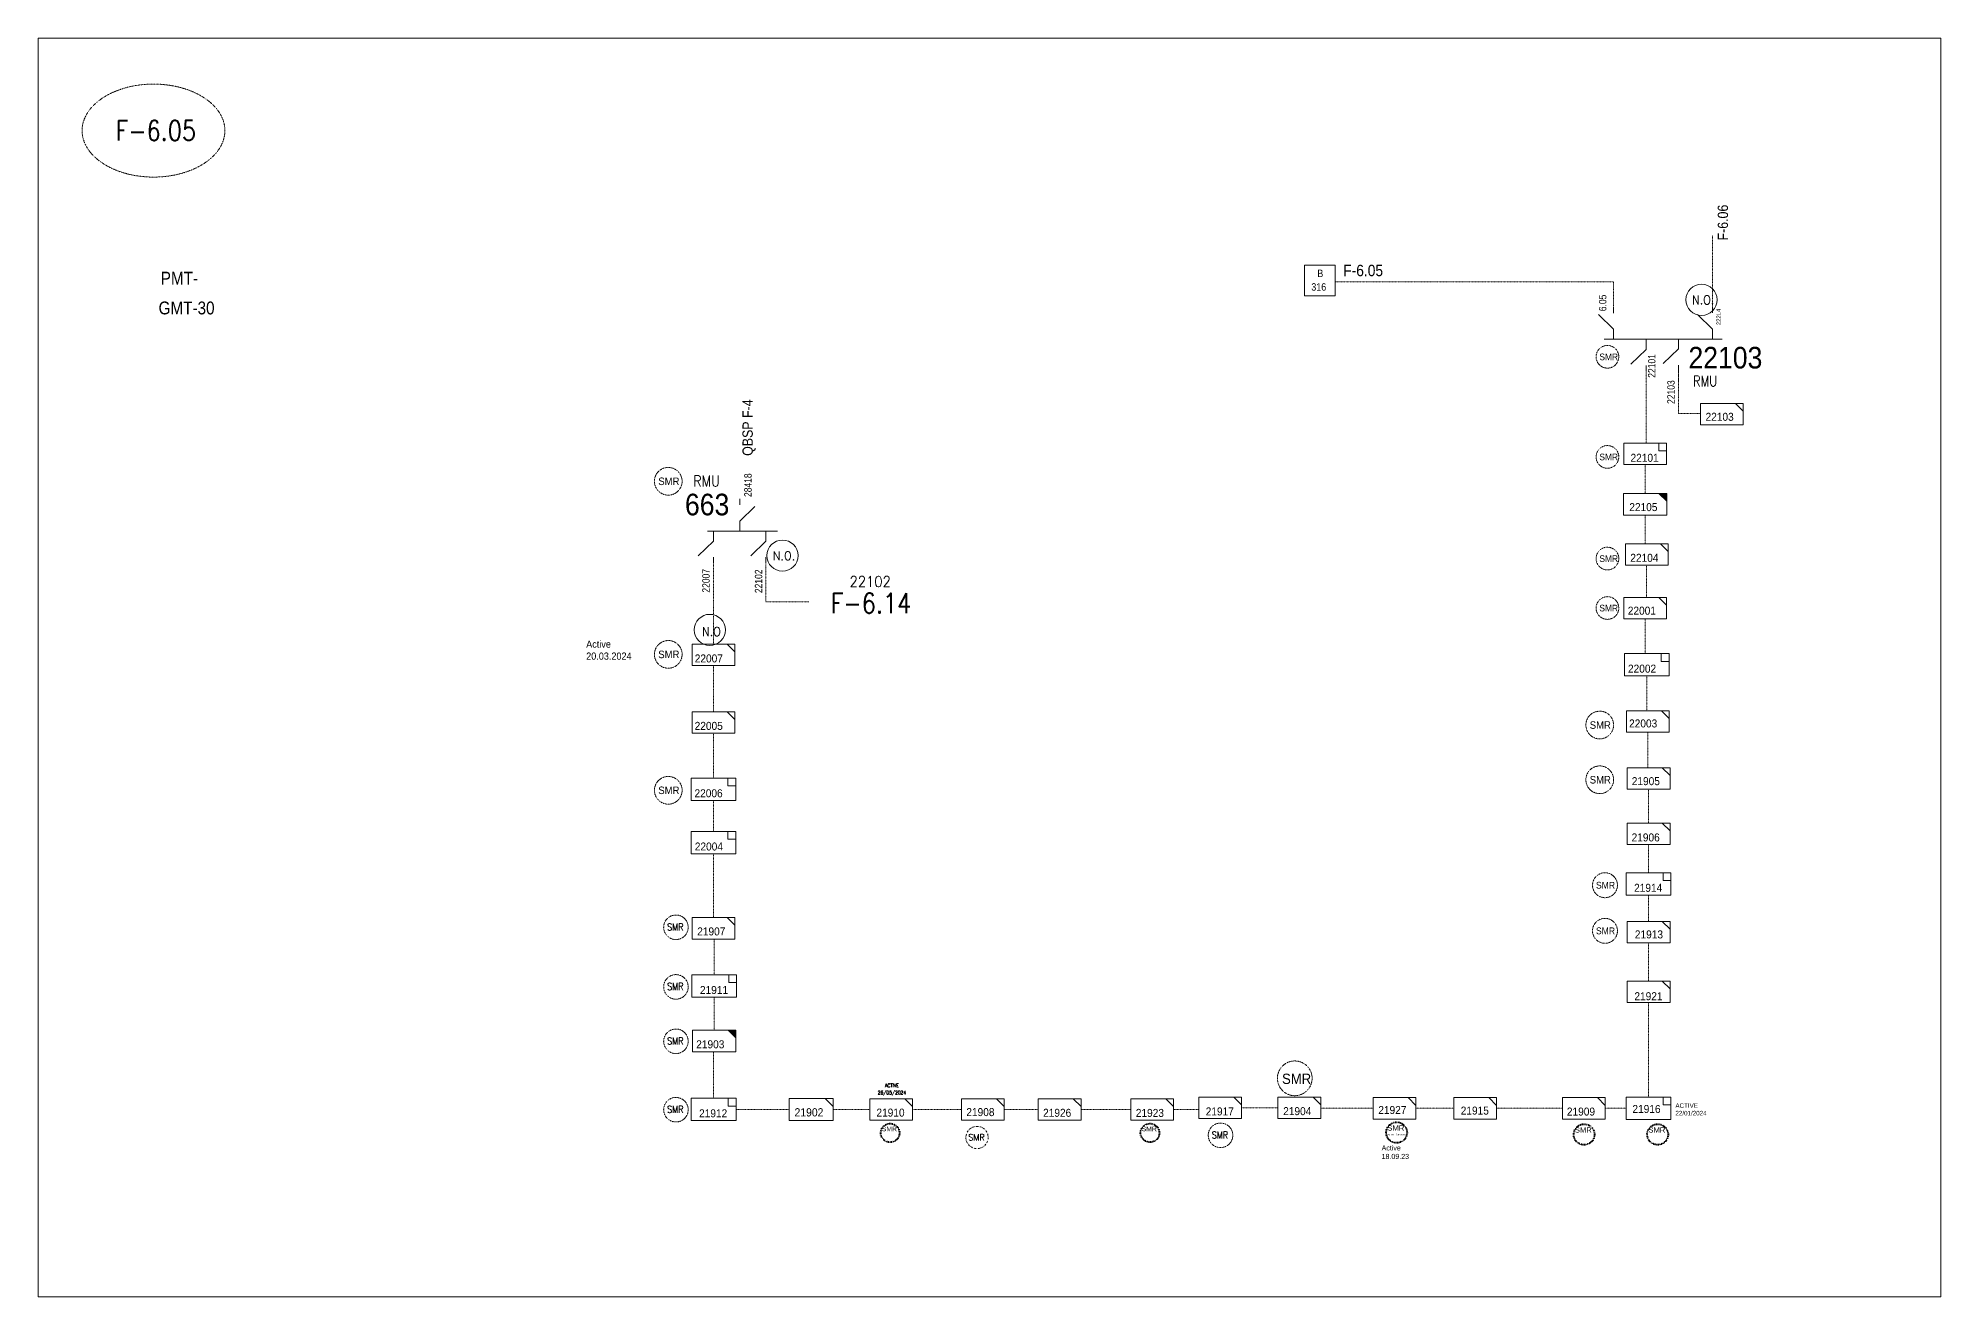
# Model space of a CAD drawing. Header units: metres. Extents: x 65984 to 144644, y -19036 to 23726.
# Drawn here: x 101554 to 102434, y 11688 to 12270 of the extents above; entities that cross this region are included whole.
import ezdxf
from ezdxf.enums import TextEntityAlignment as Align

# ---------------------------------------------------------------- set-up
doc = ezdxf.new("R2010")
doc.units = ezdxf.units.M
doc.header["$MEASUREMENT"] = 0
doc.linetypes.add('DGN Style 3', pattern=[0.013877, 0, -0.013877])
doc.linetypes.add('DGN Style 4', pattern=[1.6, 0.8, -0.4, 0, -0.4])
doc.layers.get('0').update_dxf_attribs({"color": 95, "lineweight": 40})
for name, color, linetype, lineweight in [('d_eos', 111, 'Continuous', 40), ('d_eos no', 121, 'Continuous', 40), ('d_fco text', 95, 'Continuous', 40), ('d_switch', 95, 'Continuous', 40), ('d_tf no', 6, 'Continuous', 40), ('d_ug cable', 95, 'Continuous', 40), ('d_unit sub', 7, 'Continuous', 40), ('fedr no', 95, 'Continuous', 40), ('GRID STATION  04', 7, 'Continuous', 40), ('GRID STATION 01', 7, 'Continuous', 40), ('Level 37', 7, 'Continuous', 0), ('O H MAIN FEEDER', 4, 'Continuous', 100), ('SW N O', 114, 'Continuous', 30)]:
    doc.layers.add(name, color=color, linetype=linetype, lineweight=lineweight)
doc.styles.add('NASKHF', font='naskhf.shx', dxfattribs={"height": 8})
doc.styles.get("Standard").update_dxf_attribs({"font": 'txt.shx'})
doc.styles.add('Style-Arial', font='arial.ttf')
doc.styles.add('Style-ENGINEERING', font='ENGINEERING.shx')
doc.styles.add('Style-msdefault', font='msdefault.shx')
doc.styles.add('Style-simplex', font='simplex.shx')
doc.styles.add('Style-STANDARD', font='STANDARD.shx')

# ---------------------------------------------------------------- blocks, each defined once
blk = doc.blocks.new('*U1137')
at = {"layer": 'd_eos', "color": 2, "linetype": 'Continuous', "lineweight": 13, "ltscale": 0.638341}
for p, q in [((-4.65, 11.34), (-11.44, 18.34)), ((-12.09, 11.34), (-14.91, 11.34)), ((0, 11.34), (-4.65, 11.34)), ((0, 14.01), (0, -18.32)), ((-4.65, -12.95), (-11.44, -5.95)), ((0, -0.8), (4.65, -0.8)), ((4.65, -0.8), (11.45, -7.81)), ((12.1, -0.8), (14.92, -0.8)), ((-12.09, -12.95), (-14.92, -12.95)), ((0, -12.95), (-4.65, -12.95))]:
    blk.add_line(p, q, dxfattribs=at)
blk = doc.blocks.new('*U1138')
at = {"layer": 'SW N O', "color": 3, "lineweight": 13, "ltscale": 0.426762}
blk.add_circle((0, 0), 16.8, dxfattribs=at)
at = {"layer": 'SW N O', "color": 3, "lineweight": 13, "style": 'Style-STANDARD'}
blk.add_text('N.O.', height=9.6, dxfattribs=at).set_placement((1.7, -0.2), align=Align.MIDDLE_CENTER)
blk = doc.blocks.new('TF_8')
at = {"color": 0, "linetype": 'ByBlock', "lineweight": -2}
blk.add_line((6.3, 4.95), (9.9, 1.35), dxfattribs=at)
blk.add_3dface([(-10.1, 4.95), (9.9, 4.95), (9.9, -5.05), (-10.1, -5.05)], dxfattribs=at)
blk = doc.blocks.new('TF3')
at = {"color": 0, "linetype": 'ByBlock', "lineweight": -2}
for p, q in [((11.3, 9), (18.3, 9)), ((18.3, 9), (18.3, 2))]:
    blk.add_line(p, q, dxfattribs=at)
at = {"color": 0, "linetype": 'ByBlock', "lineweight": -2, "flags": 128}
blk.add_lwpolyline([(18.3, 2), (11.3, 2), (11.3, 9)], dxfattribs=at)
at = {"color": 0, "linetype": 'ByBlock', "lineweight": -2}
blk.add_3dface([(-21.7, 9), (18.3, 9), (18.3, -11), (-21.7, -11)], dxfattribs=at)
blk = doc.blocks.new('exist.us-1000kva')
at = {"color": 0, "linetype": 'ByBlock', "lineweight": -2, "flags": 128}
blk.add_lwpolyline([(40, 12.9), (32.8, 20), (40, 20)], close=True, dxfattribs=at)
at = {"color": 0, "linetype": 'ByBlock', "lineweight": -2, "extrusion": (0, 0, -1)}
blk.add_solid([(-40, 12.9), (-32.8, 20), (-40, 20)], dxfattribs=at)
at = {"color": 0, "linetype": 'ByBlock', "lineweight": -2, "xscale": 2, "yscale": 2}
blk.add_blockref('TF_8', (20.2, 10.1), dxfattribs=at)
blk = doc.blocks.new('*U1344')
at = {"layer": 'SW N O', "color": 3, "lineweight": 13, "ltscale": 0.426762}
blk.add_circle((0, 0), 16.8, dxfattribs=at)
at = {"layer": 'SW N O', "color": 3, "lineweight": 13, "insert": (1.7, -1.8), "char_height": 9.6, "attachment_point": 5, "line_spacing_factor": 0.6, "style": 'Style-STANDARD'}
blk.add_mtext('N.O', dxfattribs=at)
blk = doc.blocks.new('*U3828')
at = {"color": 2, "linetype": 'DGN Style 3'}
blk.add_circle((0, 0), 40.1, dxfattribs=at)
at = {"color": 1, "style": 'Style-ENGINEERING', "width": 1.09375}
blk.add_text('SMR', height=20.04, dxfattribs=at).set_placement((29.5, 7.3), align=Align.RIGHT)
at = {"color": 7, "true_color": 0xffffff, "insert": (-35.1, -5.1), "char_height": 5.833, "width": 324.554, "attachment_point": 1}
blk.add_mtext('\\fCalibri|b0|i0|c178178|p39;ACTIVE 18.09.2023\\P', dxfattribs=at)
blk = doc.blocks.new('*U3830')
at = {"color": 2, "linetype": 'DGN Style 3'}
blk.add_circle((0, 0), 40.1, dxfattribs=at)
at = {"color": 1, "style": 'Style-ENGINEERING', "width": 1.09375}
blk.add_text('SMR', height=20.04, dxfattribs=at).set_placement((29.5, 7.3), align=Align.RIGHT)

msp = doc.modelspace()

# ---------------------------------------------------------------- linework, layer by layer
at = {"layer": 'd_eos', "color": 6, "linetype": 'Continuous', "lineweight": 13, "ltscale": 0.478599}
for p, q in [((102282.81, 12143.21), (102282.81, 12146.04)), ((102328.61, 12143.32), (102328.61, 12146.15)), ((102297.8, 12119.05), (102297.8, 12116.22))]:
    msp.add_line(p, q, dxfattribs=at)
at = {"layer": 'd_eos', "color": 2, "linetype": 'Continuous', "lineweight": 13, "ltscale": 0.478599}
for p, q in [((102282.81, 12135.77), (102275.81, 12142.57)), ((102282.81, 12131.12), (102282.81, 12135.77)), ((102328.61, 12135.88), (102321.61, 12142.68)), ((102328.61, 12131.24), (102328.61, 12135.88)), ((102332.97, 12131.24), (102278.46, 12131.24)), ((102297.8, 12126.49), (102290.8, 12119.69)), ((102297.8, 12131.13), (102297.8, 12126.49)), ((102312.8, 12126.69), (102305.8, 12119.89)), ((102312.8, 12131.34), (102312.8, 12126.69)), ((102312.8, 12119.25), (102312.8, 12116.42))]:
    msp.add_line(p, q, dxfattribs=at)
at = {"layer": 'd_ug cable', "color": 131, "linetype": 'DGN Style 3', "lineweight": 13}
for p, q in [((102297.41, 12049.87), (102297.41, 12036.57)), ((101866.55, 11990.19), (101866.55, 12027.09)), ((102297.41, 12001.92), (102297.41, 11985.81)), ((101866.55, 11958.83), (101866.55, 11980.3)), ((101866.55, 11928.24), (101866.55, 11948.97)), ((102298.64, 11949.48), (102298.64, 11932.93)), ((101866.55, 11903.4), (101866.55, 11917.85)), ((102299.01, 11897.51), (102299.01, 11884.45)), ((101866.55, 11863.69), (101866.55, 11893.19)), ((102299.01, 11874.11), (102299.01, 11861.86)), ((101866.93, 11837.31), (101866.93, 11853.81)), ((102299.01, 11851.98), (102299.01, 11834.26)), ((101866.93, 11811.69), (101866.93, 11826.97)), ((102299.01, 11780.68), (102299.01, 11824.38)), ((101958.64, 11774.92), (101981.19, 11774.92)), ((102000.95, 11774.92), (102016.77, 11774.92)), ((102059.67, 11774.92), (102036.53, 11774.92)), ((102090.7, 11774.92), (102079.35, 11774.92)), ((102110.73, 11775.7), (102127.61, 11775.7)), ((102171.61, 11775.51), (102147.37, 11775.51)), ((102191.38, 11775.51), (102208.88, 11775.51)), ((102259.13, 11775.51), (102228.64, 11775.51)), ((102278.9, 11775.51), (102288.66, 11775.51))]:
    msp.add_line(p, q, dxfattribs=at)
at = {"layer": 'd_ug cable', "color": 220, "linetype": 'DGN Style 3', "lineweight": 13, "flags": 128}
for points in [[(102328.61, 12179.18), (102328.61, 12145.56)], [(102297.8, 12083.08), (102297.8, 12116.22)]]:
    msp.add_lwpolyline(points, dxfattribs=at)
at = {"layer": 'd_ug cable', "color": 251, "linetype": 'DGN Style 3', "lineweight": 13, "flags": 128}
msp.add_lwpolyline([(102282.81, 12145.45), (102282.81, 12157.75), (102154.04, 12157.75)], dxfattribs=at)
at = {"layer": 'd_ug cable', "color": 2, "linetype": 'DGN Style 3', "lineweight": 13, "flags": 128}
msp.add_lwpolyline([(102312.8, 12111.06), (102312.8, 12117.83), (102312.8, 12117.83), (102312.8, 12096.84), (102323.02, 12096.84)], dxfattribs=at)
at = {"layer": 'd_ug cable', "color": 131, "linetype": 'DGN Style 3', "lineweight": 13, "flags": 128}
for points in [[(102297.41, 12073.25), (102297.41, 12059.88)], [(102298.04, 12026.62), (102298.04, 12011.81)], [(102298.16, 11975.47), (102298.16, 11959.36)], [(102299.01, 11923.04), (102299.01, 11907.39)], [(101866.57, 11780.19), (101866.57, 11801.67)], [(101877.01, 11775.02), (101901.61, 11775.02)], [(101921.89, 11774.92), (101938.87, 11774.92)]]:
    msp.add_lwpolyline(points, dxfattribs=at)
at = {"layer": 'd_ug cable', "color": 3, "linetype": 'DGN Style 3', "lineweight": 13, "flags": 128}
msp.add_lwpolyline([(101890.76, 12026.94), (101890.76, 12009.75), (101910.7, 12009.75)], dxfattribs=at)
at = {"layer": 'd_ug cable', "color": 2, "linetype": 'DGN Style 3', "lineweight": 13}
for centre, radius in [((102279.96, 12123.06), 5.25), ((102279.96, 12076.76), 5.25), ((101845.66, 12065.49), 6.41), ((102279.96, 12029.75), 5.25), ((102279.96, 12006.88), 5.25), ((101845.67, 11985.43), 6.41), ((102276.4, 11952.77), 6.41), ((102276.4, 11927.45), 6.41), ((101845.67, 11922.57), 6.41), ((102278.83, 11878.68), 5.77), ((101849.21, 11859.23), 5.68), ((102278.83, 11857.59), 5.77), ((101849.21, 11831.66), 5.68), ((101849.21, 11806.5), 5.68), ((102135.37, 11789.38), 8.03), ((101849.21, 11774.86), 5.68), ((102101.05, 11763.02), 5.68)]:
    msp.add_circle(centre, radius, dxfattribs=at)
at = {"layer": 'd_ug cable', "color": 2, "linetype": 'DGN Style 4', "lineweight": 13}
msp.add_circle((101988.46, 11762.01), 5.15, dxfattribs=at)
at = {"layer": 'fedr no', "color": 82, "linetype": 'DGN Style 3', "lineweight": 13, "true_color": 0x1dc70e}
msp.add_ellipse((101607.63, 12227.67), major_axis=(33.02, 0), ratio=0.651175, dxfattribs=at)
at = {"layer": 'GRID STATION  04', "color": 121, "linetype": 'Continuous', "lineweight": 13, "ltscale": 0.39177, "flags": 128}
msp.add_lwpolyline([(102139.88, 12151.29), (102139.88, 12165.44), (102154.04, 12165.44), (102154.04, 12151.29)], close=True, dxfattribs=at)
at = {"layer": 'O H MAIN FEEDER', "color": 140, "linetype": 'Continuous', "lineweight": 13, "flags": 128}
msp.add_lwpolyline([(101554.24, 12270.47), (102434.18, 12270.47), (102434.18, 11688.27), (101554.24, 11688.27)], close=True, dxfattribs=at)

# ---------------------------------------------------------------- block references
at = {"color": 1}
for name, p, xscale, yscale, zscale in [('*U3830', (101948.24, 11764.12), 0.108, 0.108, 0.108), ('*U3830', (102068.42, 11764.12), 0.108, 0.108, 0.108), ('*U3828', (102182.48, 11764.31), 0.12, 0.12, 0.12), ('*U3830', (102269.17, 11763.42), 0.12, 0.12, 0.12), ('*U3830', (102303.19, 11763.42), 0.12, 0.12, 0.12)]:
    msp.add_blockref(name, p, dxfattribs=dict(at, xscale=xscale, yscale=yscale, zscale=zscale))
at = {"layer": 'd_eos', "color": 2, "linetype": 'Continuous', "lineweight": 13, "ltscale": 0.638341, "rotation": 90.00000000000001}
msp.add_blockref('*U1137', (101877.89, 12042.45), dxfattribs=at)
at = {"layer": 'd_unit sub', "color": 2, "linetype": 'Continuous', "lineweight": 13}
for name, p, xscale, yscale, zscale in [('TF_8', (102333, 12096.58), 0.9883391455402426, 0.9883391455402426, 0.212622143282644), ('TF3', (102298.25, 12078.66), 0.4912260974043703, 0.4912260974043703, 0.2499179648993302), ('TF_8', (102298.24, 12031.68), 0.9883391455402426, 0.9883391455402426, 0.212622143282644), ('TF_8', (102297.51, 12006.91), 0.9883391455402426, 0.9883391455402426, 0.212622143282644), ('TF_8', (101866.65, 11985.29), 0.9883391455402426, 0.9883391455402426, 0.212622143282644), ('TF_8', (102298.74, 11954.47), 0.9883391455402426, 0.9883391455402426, 0.212622143282644), ('TF_8', (102299.11, 11928.03), 0.9883391455402426, 0.9883391455402426, 0.212622143282644), ('TF3', (101867.43, 11923.58), 0.5170991744586576, 0.5170991744586576, 0.2499179648993302), ('TF3', (102299.89, 11879.8), 0.5170991744586576, 0.5170991744586576, 0.2499179648993302), ('TF_8', (101866.65, 11858.8), 0.9883391455402426, 0.9883391455402426, 0.212622143282644), ('TF_8', (102299.11, 11856.97), 0.9883391455402426, 0.9883391455402426, 0.212622143282644), ('TF3', (101867.81, 11832.66), 0.5170991744586576, 0.5170991744586576, 0.2499179648993302), ('exist.us-1000kva', (101856.94, 11801.67), 0.4992119149050219, 0.5006341256390261, 0.8199408297222128), ('TF3', (101867.55, 11775.54), 0.5170991744586576, 0.5170991744586576, 0.2499179648993302), ('TF_8', (101948.85, 11774.97), 0.9883391455402426, 0.9883391455402426, 0.212622143282644), ('TF_8', (101991.17, 11774.97), 0.9883391455402426, 0.9883391455402426, 0.212622143282644), ('TF_8', (102069.57, 11774.97), 0.9883391455402426, 0.9883391455402426, 0.212622143282644), ('TF_8', (102100.94, 11775.75), 0.9883391455402426, 0.9883391455402426, 0.212622143282644), ('TF_8', (102137.59, 11775.75), 0.9883391455402426, 0.9883391455402426, 0.212622143282644), ('TF_8', (102181.59, 11775.55), 0.9883391455402426, 0.9883391455402426, 0.212622143282644), ('TF_8', (102269.11, 11775.55), 0.9883391455402426, 0.9883391455402426, 0.212622143282644), ('TF3', (102299.89, 11776.02), 0.5170991744586576, 0.5170991744586576, 0.2499179648993302)]:
    msp.add_blockref(name, p, dxfattribs=dict(at, xscale=xscale, yscale=yscale, zscale=zscale))
at = {"layer": 'd_unit sub', "color": 131, "linetype": 'Continuous', "lineweight": 13}
for name, p, xscale, yscale, zscale in [('exist.us-1000kva', (102287.43, 12049.87), 0.4992119149050219, 0.5006341256390261, 0.8199408297222128), ('TF3', (102299.04, 11981.16), 0.5170991744586576, 0.5170991744586576, 0.2499179648993302), ('TF_8', (101866.65, 11953.93), 0.9883391455402426, 0.9883391455402426, 0.212622143282644), ('TF_8', (102299.11, 11902.5), 0.9883391455402426, 0.9883391455402426, 0.212622143282644), ('TF3', (101867.43, 11898.88), 0.5170991744586576, 0.5170991744586576, 0.2499179648993302), ('TF_8', (102299.11, 11829.37), 0.9883391455402426, 0.9883391455402426, 0.212622143282644), ('TF_8', (101911.85, 11774.97), 1.013570229068831, 1.013570229068831, 0.04430401229782311), ('TF_8', (102026.75, 11774.97), 0.9883391455402426, 0.9883391455402426, 0.212622143282644), ('TF_8', (102218.86, 11775.55), 0.9883391455402426, 0.9883391455402426, 0.212622143282644)]:
    msp.add_blockref(name, p, dxfattribs=dict(at, xscale=xscale, yscale=yscale, zscale=zscale))
at = {"layer": 'SW N O', "color": 3, "lineweight": 13, "xscale": 0.4295531767636698, "yscale": 0.4295531767636698, "zscale": 0.4295531767636698}
for name, p in [('*U1138', (102323.5, 12149.44)), ('*U1138', (101898.47, 12031.11)), ('*U1344', (101864.87, 11996.74))]:
    msp.add_blockref(name, p, dxfattribs=at)

# ---------------------------------------------------------------- texts
at = {"layer": 'd_eos no', "color": 2, "linetype": 'Continuous', "lineweight": 13, "style": 'Style-Arial', "width": 0.88}
msp.add_text('663', height=10, dxfattribs=at).set_placement((101853.38, 12059.74), align=Align.TOP_LEFT)
at = {"layer": 'd_fco text', "color": 7, "linetype": 'Continuous', "lineweight": 13, "style": 'Style-msdefault', "width": 0.92}
msp.add_text('222L4', height=1.946, rotation=90, dxfattribs=at).set_placement((102330.38, 12137.71), align=Align.TOP_LEFT)
at = {"layer": 'd_switch', "color": 131, "linetype": 'Continuous', "lineweight": 13, "style": 'Style-ENGINEERING', "width": 0.857143}
for s, p in [('28418', (101880.78, 12058.22)), ('22007', (101861.38, 12014)), ('22102', (101885.7, 12013.77))]:
    msp.add_text(s, height=3.43, rotation=90, dxfattribs=at).set_placement(p, align=Align.TOP_LEFT)
at = {"layer": 'd_switch', "color": 7, "linetype": 'Continuous', "lineweight": 13, "insert": (102330.96, 12176.85), "char_height": 4.7598, "attachment_point": 1, "rotation": 90, "style": 'NASKHF'}
msp.add_mtext('\\Fmsdefault;\\H1x;\\W0.9;F-6.06\\P', dxfattribs=at)
at = {"layer": 'd_switch', "color": 2, "linetype": 'Continuous', "lineweight": 13, "insert": (102157.8, 12165.62), "char_height": 5.2887, "attachment_point": 1, "style": 'NASKHF'}
msp.add_mtext('\\Fmsdefault;\\H1x;\\W0.9;F-6.05\\P', dxfattribs=at)
at = {"layer": 'd_switch', "color": 55, "linetype": 'Continuous', "lineweight": 13, "insert": (101879.99, 12077.25), "char_height": 4.7598, "attachment_point": 1, "rotation": 90, "style": 'NASKHF'}
msp.add_mtext('\\Fmsdefault;\\H1x;\\W0.9;QBSP F-4', dxfattribs=at)
at = {"layer": 'd_tf no', "color": 1, "linetype": 'Continuous', "lineweight": 40, "style": 'Style-msdefault', "width": 0.945946}
for height, p in [(3.073, (102276.24, 12124.56)), (3.073, (102276.24, 12078.26)), (3.481, (101841.05, 12067.22)), (3.073, (102276.24, 12031.25)), (3.073, (102276.24, 12008.37)), (3.481, (101841.05, 11987.17)), (3.481, (102271.78, 11954.5)), (3.481, (101841.05, 11924.31)), (3.481, (102271.78, 11929.19)), (3.133, (102274.67, 11880.24)), (3.133, (102274.67, 11859.15))]:
    msp.add_text('SMR', height=height, dxfattribs=at).set_placement(p, align=Align.TOP_LEFT)
at = {"layer": 'd_tf no', "color": 2, "linetype": 'Continuous', "lineweight": 13, "style": 'Style-msdefault', "width": 0.945946}
for s, p in [('22103', (102325.34, 12097.16)), ('22101', (102290.64, 12078.2)), ('22104', (102290.54, 12031.95)), ('22001', (102289.38, 12007.5)), ('22007', (101857.92, 11985.41)), ('22003', (102289.97, 11955.35)), ('21905', (102291.21, 11928.66)), ('22006', (101857.8, 11923.05)), ('21914', (102292.29, 11879.33)), ('21907', (101859.05, 11859.17)), ('21913', (102292.64, 11857.79)), ('21911', (101860.3, 11832.06)), ('21903', (101858.59, 11806.97)), ('21912', (101859.91, 11775.04)), ('21910', (101941.93, 11775.37)), ('21908', (101983.5, 11775.61)), ('21923', (102061.87, 11775.23)), ('21917', (102094.19, 11775.92)), ('21904', (102130.01, 11776.05)), ('21909', (102261.21, 11775.85))]:
    msp.add_text(s, height=3.7, dxfattribs=at).set_placement(p, align=Align.TOP_LEFT)
at = {"layer": 'd_tf no', "color": 131, "linetype": 'Continuous', "lineweight": 13, "style": 'Style-msdefault', "width": 0.945946}
for s, height, p in [('22105', 3.7, (102290.07, 12055.4)), ('22002', 3.7, (102289.46, 11980.69)), ('22005', 3.7, (101857.87, 11954.22)), ('22004', 3.7, (101857.94, 11898.44)), ('21906', 3.7, (102291.13, 11902.64)), ('21921', 3.7, (102292.44, 11829.2)), ('21902', 3.794, (101904.06, 11775.55)), ('21926', 3.7, (102018.99, 11775.29)), ('21915', 3.7, (102212.12, 11776.3)), ('21916', 3.7, (102291.52, 11777.05))]:
    msp.add_text(s, height=height, dxfattribs=at).set_placement(p, align=Align.TOP_LEFT)
at = {"layer": 'd_tf no', "color": 1, "linetype": 'Continuous', "lineweight": 13, "style": 'Style-msdefault', "width": 0.947368}
msp.add_text('SMR', height=4.786, dxfattribs=at).set_placement((102129.49, 11791.54), align=Align.TOP_LEFT)
at = {"layer": 'd_tf no', "color": 121, "linetype": 'Continuous', "lineweight": 13, "style": 'Style-msdefault', "width": 0.945946}
msp.add_text('21927', height=3.7, dxfattribs=at).set_placement((102174, 11776.57), align=Align.TOP_LEFT)
at = {"layer": 'd_tf no', "color": 1, "linetype": 'Continuous', "lineweight": 13, "ltscale": 0.9, "style": 'Style-simplex', "width": 0.909091}
msp.add_text('SMR', height=3.004, dxfattribs=at).set_placement((101988.19, 11762.11), align=Align.MIDDLE_CENTER)
at = {"layer": 'd_tf no', "color": 121, "linetype": 'Continuous', "lineweight": 40, "attachment_point": 1, "style": 'NASKHF'}
for s, insert, char_height in [('\\Fmsdefault;\\H1x;\\W0.945946;Active\\P20.03.2024', (101807.71, 11991.83), 3.3156), ('\\Fmsdefault;\\H1x;\\W0.945946;ACTIVE\\P22/01/2024', (102311.4, 11777.83), 2.0948), ('\\Fmsdefault;\\H1x;\\W0.945946;Active\\P18.09.23', (102175.53, 11758.39), 2.3719)]:
    msp.add_mtext(s, dxfattribs=dict(at, insert=insert, char_height=char_height))
at = {"layer": 'd_tf no', "color": 1, "linetype": 'Continuous', "lineweight": 40, "ltscale": 0.9, "char_height": 3.2634, "width": 8.1938, "attachment_point": 5, "line_spacing_factor": 1.2, "style": 'Style-STANDARD'}
for insert in [(101848.91, 11859.42), (101848.91, 11831.85), (101848.91, 11806.68), (101848.91, 11775.05), (102100.75, 11763.21)]:
    msp.add_mtext('\\H1x;\\W0.909091;SMR\\P', dxfattribs=dict(at, insert=insert))
at = {"layer": 'd_tf no', "color": 111, "linetype": 'Continuous', "lineweight": 13, "insert": (101949.1, 11784.17), "char_height": 1.6517, "attachment_point": 5, "line_spacing_factor": 1.2, "style": 'Style-STANDARD'}
msp.add_mtext('\\H1x;\\W0.909091;ACTIVE\\P26/05/2024', dxfattribs=at)
at = {"layer": 'fedr no', "color": 6, "linetype": 'Continuous', "lineweight": 13, "style": 'Style-STANDARD', "width": 0.909091}
msp.add_text('F-6.05', height=9.19, dxfattribs=at).set_placement((101608.69, 12227.67), align=Align.MIDDLE_CENTER)
at = {"layer": 'fedr no', "color": 7, "linetype": 'Continuous', "lineweight": 13, "style": 'Style-simplex', "width": 0.909091}
msp.add_text('22102', height=4.898, dxfattribs=at).set_placement((101939.04, 12019.11), align=Align.MIDDLE_CENTER)
at = {"layer": 'fedr no', "color": 55, "linetype": 'Continuous', "lineweight": 13, "style": 'Style-STANDARD', "width": 0.909091}
msp.add_text('F-6.14', height=9.19, dxfattribs=at).set_placement((101939.39, 12009.09), align=Align.MIDDLE_CENTER)
at = {"layer": 'GRID STATION  04', "color": 121, "linetype": 'Continuous', "lineweight": 13, "style": 'Style-msdefault', "width": 0.888889}
for s, height, p in [('B', 3.47, (102145.8, 12163.36)), ('316', 3.468, (102143.03, 12157.09))]:
    msp.add_text(s, height=height, dxfattribs=at).set_placement(p, align=Align.TOP_LEFT)
at = {"layer": 'GRID STATION 01', "linetype": 'Continuous', "lineweight": 13, "style": 'Style-msdefault', "width": 0.888889}
for s, p in [('PMT-', (101610.98, 12162.38)), ('GMT-30', (101609.97, 12148.61))]:
    msp.add_text(s, height=5.94, dxfattribs=at).set_placement(p, align=Align.TOP_LEFT)
at = {"layer": 'Level 37', "color": 7, "linetype": 'Continuous', "lineweight": 13, "style": 'Style-ENGINEERING', "width": 0.857143}
for s, p in [('6.05', (102276.04, 12144.14)), ('22103', (102307.62, 12101.26))]:
    msp.add_text(s, height=3.43, rotation=90, dxfattribs=at).set_placement(p, align=Align.TOP_LEFT)
at = {"layer": 'Level 37', "color": 2, "linetype": 'Continuous', "lineweight": 13, "style": 'Style-Arial', "width": 0.88}
msp.add_text('22103', height=10, dxfattribs=at).set_placement((102317.42, 12127.65), align=Align.TOP_LEFT)
at = {"layer": 'Level 37', "color": 7, "linetype": 'Continuous', "lineweight": 13, "style": 'Style-ENGINEERING', "width": 0.857143}
msp.add_text('22101', height=3.43, rotation=90, dxfattribs=at).set_placement((102298.74, 12124.31), align=Align.TOP_RIGHT)
at = {"layer": 'Level 37', "color": 2, "linetype": 'Continuous', "lineweight": 13, "width": 0.854701}
for style, p in [('Style-STANDARD', (102325.11, 12111.83)), ('Style-simplex', (101863.37, 12065.59))]:
    msp.add_text('RMU', height=4.993, dxfattribs=dict(at, style=style)).set_placement(p, align=Align.MIDDLE_CENTER)

doc.saveas('drawing.dxf')
